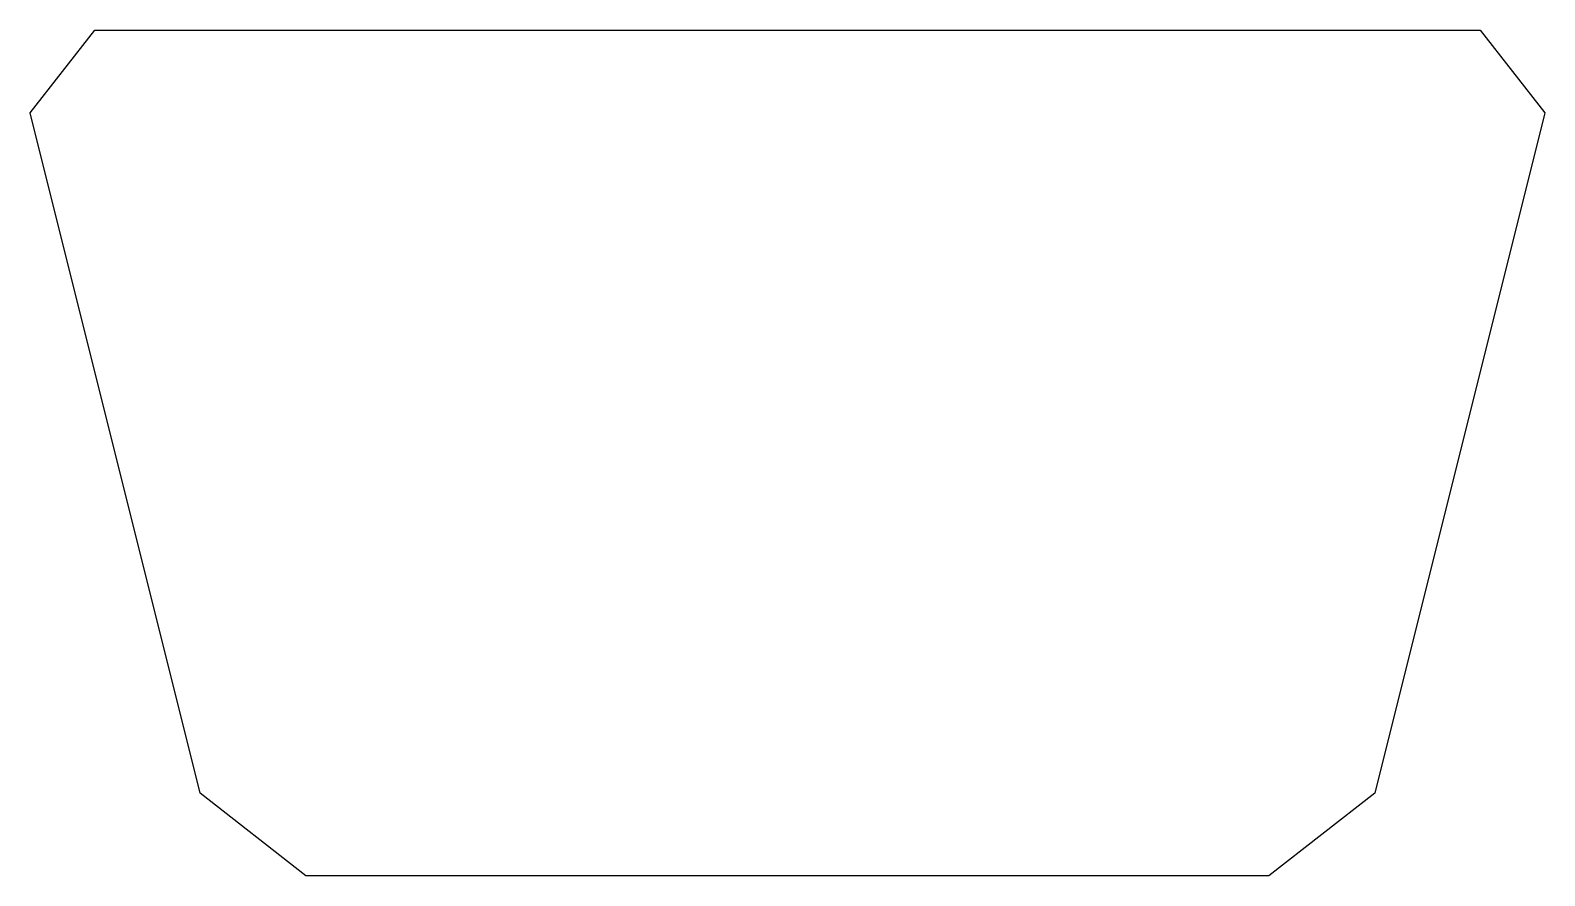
# Model space of a CAD drawing. Header units: millimetres. Extents: x 0 to 623, y -174 to 174.
import ezdxf

# ---------------------------------------------------------------- set-up
doc = ezdxf.new("R2010")
doc.units = ezdxf.units.MM
doc.header["$LTSCALE"] = 10
doc.layers.add('MEMBERS', color=5, linetype='Continuous')

msp = doc.modelspace()

# ---------------------------------------------------------------- linework, layer by layer
at = {"layer": 'MEMBERS', "color": 3, "linetype": 'Continuous'}
for p, q in [((0, 139.87), (26.51, 173.83)), ((26.51, 173.83), (596.47, 173.83)), ((596.47, 173.83), (622.98, 139.87)), ((69.92, -139.87), (0, 139.87)), ((622.98, 139.87), (553.04, -139.87)), ((113.41, -173.83), (69.92, -139.87)), ((553.04, -139.87), (509.55, -173.83)), ((509.55, -173.83), (113.41, -173.83))]:
    msp.add_line(p, q, dxfattribs=at)

doc.saveas('drawing.dxf')
